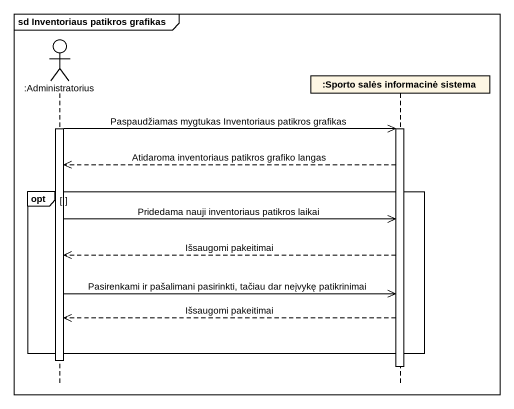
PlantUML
@startuml
mainframe sd Inventoriaus patikros grafikas
hide footbox
actor ":Administratorius" as Administratorius
participant ":Sporto salės informacinė sistema" as Sporto_salės_informacinė

activate Administratorius
Administratorius ->> Sporto_salės_informacinė : Paspaudžiamas mygtukas Inventoriaus patikros grafikas
activate Sporto_salės_informacinė
Sporto_salės_informacinė -->> Administratorius : Atidaroma inventoriaus patikros grafiko langas
opt
  Administratorius ->> Sporto_salės_informacinė : Pridedama nauji inventoriaus patikros laikai
  Sporto_salės_informacinė -->> Administratorius : Išsaugomi pakeitimai
  Administratorius ->> Sporto_salės_informacinė : Pasirenkami ir pašalimani pasirinkti, tačiau dar neįvykę patikrinimai
  Sporto_salės_informacinė -->> Administratorius : Išsaugomi pakeitimai
end
deactivate Administratorius
deactivate Sporto_salės_informacinė
@enduml
